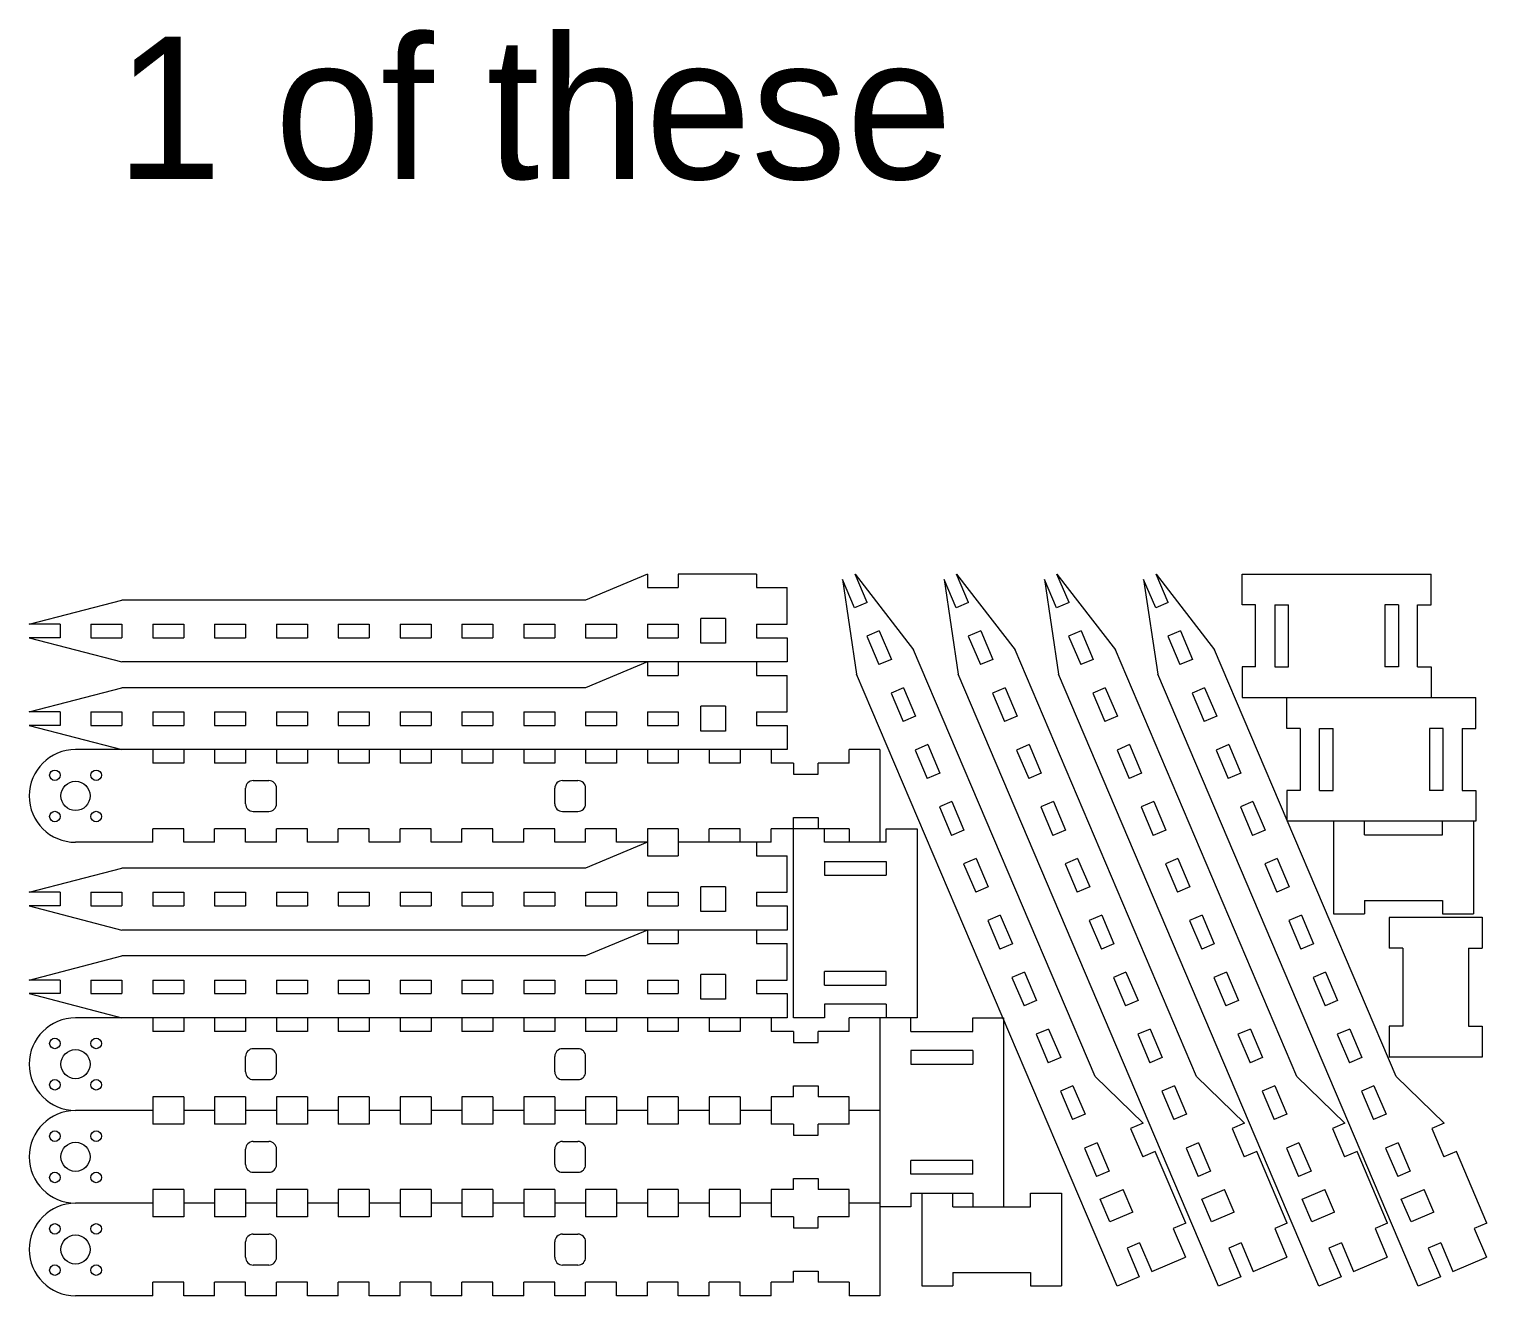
# Model space of a CAD drawing. Header units: inches. Extents: x -28 to 77, y -42 to 34.
# Drawn here: x 22.58 to 34.37, y 6.77 to 17.02 of the extents above; entities that cross this region are included whole.
import ezdxf

# ---------------------------------------------------------------- set-up
doc = ezdxf.new("R2010")
doc.units = ezdxf.units.IN
doc.header["$MEASUREMENT"] = 0

msp = doc.modelspace()

# ---------------------------------------------------------------- linework, layer by layer
at = {"lineweight": 5}
for p, q in [((27.58, 12.609), (27.08, 12.399)), ((27.58, 12.609), (27.58, 12.499)), ((27.58, 12.499), (27.83, 12.499)), ((27.83, 12.609), (27.83, 12.499)), ((28.461, 12.609), (27.83, 12.609)), ((28.461, 12.609), (28.461, 12.499)), ((28.461, 12.499), (28.711, 12.499)), ((28.711, 12.204), (28.711, 12.499)), ((29.256, 12.336), (29.158, 12.566)), ((29.158, 12.566), (29.272, 11.799)), ((29.357, 12.379), (29.26, 12.609)), ((29.26, 12.609), (29.733, 11.995)), ((30.077, 12.336), (29.979, 12.566)), ((29.979, 12.566), (30.093, 11.799)), ((30.178, 12.379), (30.08, 12.609)), ((30.08, 12.609), (30.553, 11.995)), ((30.888, 12.336), (30.791, 12.566)), ((30.791, 12.566), (30.905, 11.799)), ((30.99, 12.379), (30.892, 12.609)), ((30.892, 12.609), (31.365, 11.995)), ((31.691, 12.336), (31.593, 12.566)), ((31.593, 12.566), (31.707, 11.799)), ((31.792, 12.379), (31.694, 12.609)), ((31.694, 12.609), (32.167, 11.995)), ((32.389, 12.359), (32.389, 12.609)), ((32.389, 12.609), (33.919, 12.609)), ((33.919, 12.359), (33.919, 12.609)), ((22.58, 12.204), (23.33, 12.399)), ((27.08, 12.399), (23.33, 12.399)), ((29.357, 12.379), (29.256, 12.336)), ((30.178, 12.379), (30.077, 12.336)), ((30.99, 12.379), (30.888, 12.336)), ((31.792, 12.379), (31.691, 12.336)), ((32.499, 12.359), (32.389, 12.359)), ((32.499, 11.859), (32.499, 12.359)), ((32.654, 12.359), (32.764, 12.359)), ((32.654, 12.359), (32.654, 11.859)), ((32.764, 11.859), (32.764, 12.359)), ((33.654, 12.359), (33.544, 12.359)), ((33.544, 12.359), (33.544, 11.859)), ((33.654, 12.359), (33.654, 11.859)), ((33.809, 11.859), (33.809, 12.359)), ((33.809, 12.359), (33.919, 12.359)), ((22.83, 12.204), (22.58, 12.204)), ((22.83, 12.204), (22.83, 12.094)), ((23.08, 12.204), (23.08, 12.094)), ((23.08, 12.204), (23.33, 12.204)), ((23.33, 12.204), (23.33, 12.094)), ((23.58, 12.204), (23.58, 12.094)), ((23.58, 12.204), (23.83, 12.204)), ((23.83, 12.204), (23.83, 12.094)), ((24.08, 12.204), (24.08, 12.094)), ((24.08, 12.204), (24.33, 12.204)), ((24.33, 12.204), (24.33, 12.094)), ((24.58, 12.204), (24.58, 12.094)), ((24.58, 12.204), (24.83, 12.204)), ((24.83, 12.204), (24.83, 12.094)), ((25.08, 12.204), (25.08, 12.094)), ((25.08, 12.204), (25.33, 12.204)), ((25.33, 12.204), (25.33, 12.094)), ((25.58, 12.204), (25.58, 12.094)), ((25.58, 12.204), (25.83, 12.204)), ((25.83, 12.204), (25.83, 12.094)), ((26.08, 12.204), (26.08, 12.094)), ((26.08, 12.204), (26.33, 12.204)), ((26.33, 12.204), (26.33, 12.094)), ((26.58, 12.204), (26.58, 12.094)), ((26.58, 12.204), (26.83, 12.204)), ((26.83, 12.204), (26.83, 12.094)), ((27.08, 12.204), (27.08, 12.094)), ((27.08, 12.204), (27.33, 12.204)), ((27.33, 12.204), (27.33, 12.094)), ((27.58, 12.204), (27.58, 12.094)), ((27.58, 12.204), (27.83, 12.204)), ((27.83, 12.204), (27.83, 12.094)), ((28.211, 12.249), (28.011, 12.249)), ((28.011, 12.049), (28.011, 12.249)), ((28.211, 12.249), (28.211, 12.049)), ((28.461, 12.204), (28.461, 12.094)), ((28.461, 12.204), (28.711, 12.204)), ((29.455, 12.149), (29.354, 12.106)), ((29.455, 12.149), (29.553, 11.919)), ((30.276, 12.149), (30.175, 12.106)), ((30.276, 12.149), (30.374, 11.919)), ((31.087, 12.149), (30.986, 12.106)), ((31.087, 12.149), (31.185, 11.919)), ((31.89, 12.149), (31.789, 12.106)), ((31.89, 12.149), (31.988, 11.919)), ((22.83, 12.094), (22.58, 12.094)), ((22.58, 12.094), (23.33, 11.899)), ((23.08, 12.094), (23.33, 12.094)), ((23.58, 12.094), (23.83, 12.094)), ((24.08, 12.094), (24.33, 12.094)), ((24.58, 12.094), (24.83, 12.094)), ((25.08, 12.094), (25.33, 12.094)), ((25.58, 12.094), (25.83, 12.094)), ((26.08, 12.094), (26.33, 12.094)), ((26.58, 12.094), (26.83, 12.094)), ((27.08, 12.094), (27.33, 12.094)), ((27.58, 12.094), (27.83, 12.094)), ((28.211, 12.049), (28.011, 12.049)), ((28.461, 12.094), (28.711, 12.094)), ((28.711, 12.094), (28.711, 11.899)), ((29.354, 12.106), (29.452, 11.876)), ((30.175, 12.106), (30.273, 11.876)), ((30.986, 12.106), (31.084, 11.876)), ((31.789, 12.106), (31.887, 11.876)), ((29.553, 11.919), (29.452, 11.876)), ((31.2, 8.544), (29.733, 11.995)), ((30.374, 11.919), (30.273, 11.876)), ((32.021, 8.544), (30.553, 11.995)), ((31.185, 11.919), (31.084, 11.876)), ((32.833, 8.544), (31.365, 11.995)), ((31.988, 11.919), (31.887, 11.876)), ((33.635, 8.544), (32.167, 11.995)), ((28.711, 11.899), (23.33, 11.899)), ((27.58, 11.899), (27.08, 11.689)), ((27.58, 11.899), (27.58, 11.789)), ((27.58, 11.789), (27.83, 11.789)), ((27.83, 11.899), (27.83, 11.789)), ((28.461, 11.899), (28.461, 11.789)), ((28.461, 11.789), (28.711, 11.789)), ((28.711, 11.494), (28.711, 11.789)), ((31.378, 6.848), (29.272, 11.799)), ((32.199, 6.848), (30.093, 11.799)), ((33.011, 6.848), (30.905, 11.799)), ((33.813, 6.848), (31.707, 11.799)), ((32.499, 11.859), (32.389, 11.859)), ((32.389, 11.859), (32.389, 11.609)), ((32.654, 11.859), (32.764, 11.859)), ((33.654, 11.859), (33.544, 11.859)), ((33.809, 11.859), (33.919, 11.859)), ((33.919, 11.859), (33.919, 11.609)), ((27.08, 11.689), (23.33, 11.689)), ((29.651, 11.689), (29.55, 11.646)), ((29.651, 11.689), (29.749, 11.459)), ((30.472, 11.689), (30.371, 11.646)), ((30.472, 11.689), (30.57, 11.459)), ((31.283, 11.689), (31.182, 11.646)), ((31.283, 11.689), (31.381, 11.459)), ((32.086, 11.689), (31.985, 11.646)), ((32.086, 11.689), (32.184, 11.459)), ((29.55, 11.646), (29.648, 11.416)), ((30.371, 11.646), (30.468, 11.416)), ((31.182, 11.646), (31.28, 11.416)), ((31.985, 11.646), (32.082, 11.416)), ((32.389, 11.609), (34.28, 11.609)), ((32.75, 11.359), (32.75, 11.609)), ((34.28, 11.359), (34.28, 11.609)), ((23.83, 11.494), (23.83, 11.384)), ((24.08, 11.494), (24.08, 11.384)), ((24.08, 11.494), (24.33, 11.494)), ((24.33, 11.494), (24.33, 11.384)), ((24.58, 11.494), (24.58, 11.384)), ((24.58, 11.494), (24.83, 11.494)), ((24.83, 11.494), (24.83, 11.384)), ((25.08, 11.494), (25.08, 11.384)), ((25.08, 11.494), (25.33, 11.494)), ((25.33, 11.494), (25.33, 11.384)), ((25.58, 11.494), (25.58, 11.384)), ((25.58, 11.494), (25.83, 11.494)), ((25.83, 11.494), (25.83, 11.384)), ((26.08, 11.494), (26.08, 11.384)), ((26.08, 11.494), (26.33, 11.494)), ((26.33, 11.494), (26.33, 11.384)), ((26.58, 11.494), (26.58, 11.384)), ((26.58, 11.494), (26.83, 11.494)), ((26.83, 11.494), (26.83, 11.384)), ((27.08, 11.494), (27.08, 11.384)), ((27.08, 11.494), (27.33, 11.494)), ((27.33, 11.494), (27.33, 11.384)), ((27.58, 11.494), (27.58, 11.384)), ((27.58, 11.494), (27.83, 11.494)), ((27.83, 11.494), (27.83, 11.384)), ((28.211, 11.539), (28.011, 11.539)), ((28.011, 11.339), (28.011, 11.539)), ((28.211, 11.539), (28.211, 11.339)), ((28.461, 11.494), (28.461, 11.384)), ((28.461, 11.494), (28.711, 11.494)), ((29.749, 11.459), (29.648, 11.416)), ((30.57, 11.459), (30.468, 11.416)), ((31.381, 11.459), (31.28, 11.416)), ((32.184, 11.459), (32.082, 11.416)), ((24.08, 11.384), (24.33, 11.384)), ((24.58, 11.384), (24.83, 11.384)), ((25.08, 11.384), (25.33, 11.384)), ((25.58, 11.384), (25.83, 11.384)), ((26.08, 11.384), (26.33, 11.384)), ((26.58, 11.384), (26.83, 11.384)), ((27.08, 11.384), (27.33, 11.384)), ((27.58, 11.384), (27.83, 11.384)), ((28.211, 11.339), (28.011, 11.339)), ((28.461, 11.384), (28.711, 11.384)), ((28.711, 11.384), (28.711, 11.189)), ((32.86, 11.359), (32.75, 11.359)), ((32.86, 11.359), (32.86, 10.859)), ((33.015, 11.359), (33.125, 11.359)), ((33.015, 10.859), (33.015, 11.359)), ((33.125, 10.859), (33.125, 11.359)), ((34.015, 11.359), (33.905, 11.359)), ((33.905, 11.359), (33.905, 10.859)), ((34.015, 10.859), (34.015, 11.359)), ((34.17, 11.359), (34.17, 10.859)), ((34.17, 11.359), (34.28, 11.359)), ((29.847, 11.229), (29.745, 11.185)), ((29.847, 11.229), (29.945, 10.998)), ((30.668, 11.229), (30.566, 11.185)), ((30.668, 11.229), (30.765, 10.998)), ((31.479, 11.229), (31.378, 11.185)), ((31.479, 11.229), (31.577, 10.998)), ((32.281, 11.229), (32.18, 11.185)), ((32.281, 11.229), (32.379, 10.998)), ((23.83, 11.189), (23.83, 11.079)), ((24.08, 11.189), (24.08, 11.079)), ((24.33, 11.189), (24.33, 11.079)), ((24.58, 11.189), (24.58, 11.079)), ((24.83, 11.189), (24.83, 11.079)), ((25.08, 11.189), (25.08, 11.079)), ((25.33, 11.189), (25.33, 11.079)), ((25.58, 11.189), (25.58, 11.079)), ((25.83, 11.189), (25.83, 11.079)), ((26.08, 11.189), (26.08, 11.079)), ((26.33, 11.189), (26.33, 11.079)), ((26.58, 11.189), (26.58, 11.079)), ((26.83, 11.189), (26.83, 11.079)), ((27.08, 11.189), (27.08, 11.079)), ((27.33, 11.189), (27.33, 11.079)), ((27.58, 11.189), (27.58, 11.079)), ((27.83, 11.189), (27.83, 11.079)), ((28.08, 11.189), (28.08, 11.079)), ((28.33, 11.189), (28.33, 11.079)), ((28.58, 11.189), (28.58, 11.079)), ((29.461, 11.189), (29.211, 11.189)), ((29.211, 11.079), (29.211, 11.189)), ((29.461, 11.189), (29.461, 10.439)), ((29.745, 11.185), (29.843, 10.955)), ((30.566, 11.185), (30.664, 10.955)), ((31.378, 11.185), (31.475, 10.955)), ((32.18, 11.185), (32.278, 10.955)), ((24.33, 11.079), (24.08, 11.079)), ((24.83, 11.079), (24.58, 11.079)), ((25.33, 11.079), (25.08, 11.079)), ((25.83, 11.079), (25.58, 11.079)), ((26.33, 11.079), (26.08, 11.079)), ((26.83, 11.079), (26.58, 11.079)), ((27.33, 11.079), (27.08, 11.079)), ((27.83, 11.079), (27.58, 11.079)), ((28.33, 11.079), (28.08, 11.079)), ((28.761, 11.079), (28.58, 11.079)), ((28.761, 11.079), (28.761, 10.989)), ((28.761, 10.989), (28.961, 10.989)), ((29.211, 11.079), (28.961, 11.079)), ((28.961, 10.989), (28.961, 11.079)), ((29.945, 10.998), (29.843, 10.955)), ((30.765, 10.998), (30.664, 10.955)), ((31.577, 10.998), (31.475, 10.955)), ((32.379, 10.998), (32.278, 10.955)), ((24.33, 10.751), (24.33, 10.876)), ((24.393, 10.939), (24.518, 10.939)), ((24.58, 10.751), (24.58, 10.876)), ((26.83, 10.751), (26.83, 10.876)), ((26.893, 10.939), (27.018, 10.939)), ((27.08, 10.751), (27.08, 10.876)), ((32.86, 10.859), (32.75, 10.859)), ((32.75, 10.859), (32.75, 10.609)), ((33.015, 10.859), (33.125, 10.859)), ((34.015, 10.859), (33.905, 10.859)), ((34.17, 10.859), (34.28, 10.859)), ((34.28, 10.859), (34.28, 10.609)), ((30.042, 10.768), (29.941, 10.725)), ((30.042, 10.768), (30.14, 10.538)), ((30.863, 10.768), (30.762, 10.725)), ((30.863, 10.768), (30.961, 10.538)), ((31.675, 10.768), (31.573, 10.725)), ((31.675, 10.768), (31.772, 10.538)), ((32.477, 10.768), (32.376, 10.725)), ((32.477, 10.768), (32.575, 10.538)), ((24.393, 10.689), (24.518, 10.689)), ((26.893, 10.689), (27.018, 10.689)), ((28.761, 10.639), (28.961, 10.639)), ((28.761, 9.019), (28.761, 10.639)), ((28.961, 10.639), (28.961, 10.549)), ((29.941, 10.725), (30.039, 10.495)), ((30.762, 10.725), (30.86, 10.495)), ((31.573, 10.725), (31.671, 10.495)), ((32.376, 10.725), (32.474, 10.495)), ((23.83, 10.439), (23.83, 10.549)), ((24.33, 10.549), (24.08, 10.549)), ((24.08, 10.439), (24.08, 10.549)), ((24.33, 10.439), (24.33, 10.549)), ((24.83, 10.549), (24.58, 10.549)), ((24.58, 10.439), (24.58, 10.549)), ((24.83, 10.439), (24.83, 10.549)), ((25.33, 10.549), (25.08, 10.549)), ((25.08, 10.439), (25.08, 10.549)), ((25.33, 10.439), (25.33, 10.549)), ((25.83, 10.549), (25.58, 10.549)), ((25.58, 10.439), (25.58, 10.549)), ((25.83, 10.439), (25.83, 10.549)), ((26.33, 10.549), (26.08, 10.549)), ((26.08, 10.439), (26.08, 10.549)), ((26.33, 10.439), (26.33, 10.549)), ((26.83, 10.549), (26.58, 10.549)), ((26.58, 10.439), (26.58, 10.549)), ((26.83, 10.439), (26.83, 10.549)), ((27.33, 10.549), (27.08, 10.549)), ((27.08, 10.439), (27.08, 10.549)), ((27.33, 10.439), (27.33, 10.549)), ((27.83, 10.549), (27.58, 10.549)), ((27.58, 10.549), (27.58, 10.329)), ((27.83, 10.549), (27.83, 10.329)), ((28.33, 10.549), (28.08, 10.549)), ((28.08, 10.439), (28.08, 10.549)), ((28.33, 10.439), (28.33, 10.549)), ((29.211, 10.549), (28.58, 10.549)), ((28.58, 10.439), (28.58, 10.549)), ((29.011, 10.439), (29.011, 10.549)), ((29.211, 10.549), (29.211, 10.439)), ((29.511, 10.439), (29.511, 10.549)), ((29.511, 10.549), (29.761, 10.549)), ((29.761, 10.549), (29.761, 9.019)), ((30.14, 10.538), (30.039, 10.495)), ((30.961, 10.538), (30.86, 10.495)), ((31.772, 10.538), (31.671, 10.495)), ((32.575, 10.538), (32.474, 10.495)), ((34.28, 10.609), (32.75, 10.609)), ((33.129, 10.609), (33.129, 9.859)), ((33.379, 10.499), (33.379, 10.609)), ((33.379, 10.499), (34.01, 10.499)), ((34.01, 10.499), (34.01, 10.609)), ((34.26, 10.609), (34.26, 9.859)), ((24.08, 10.439), (23.83, 10.439)), ((24.58, 10.439), (24.33, 10.439)), ((25.08, 10.439), (24.83, 10.439)), ((25.58, 10.439), (25.33, 10.439)), ((26.08, 10.439), (25.83, 10.439)), ((26.58, 10.439), (26.33, 10.439)), ((27.08, 10.439), (26.83, 10.439)), ((27.58, 10.439), (27.08, 10.229)), ((27.58, 10.439), (27.33, 10.439)), ((28.58, 10.439), (27.83, 10.439)), ((28.461, 10.439), (28.461, 10.329)), ((29.511, 10.439), (29.011, 10.439)), ((27.58, 10.329), (27.83, 10.329)), ((28.461, 10.329), (28.711, 10.329)), ((28.711, 10.034), (28.711, 10.329)), ((29.011, 10.284), (29.011, 10.174)), ((29.011, 10.284), (29.511, 10.284)), ((29.511, 10.284), (29.511, 10.174)), ((30.238, 10.308), (30.137, 10.265)), ((30.137, 10.265), (30.235, 10.035)), ((30.238, 10.308), (30.336, 10.078)), ((31.059, 10.308), (30.958, 10.265)), ((30.958, 10.265), (31.056, 10.035)), ((31.059, 10.308), (31.157, 10.078)), ((31.87, 10.308), (31.769, 10.265)), ((31.769, 10.265), (31.867, 10.035)), ((31.87, 10.308), (31.968, 10.078)), ((32.673, 10.308), (32.572, 10.265)), ((32.572, 10.265), (32.67, 10.035)), ((32.673, 10.308), (32.771, 10.078)), ((27.08, 10.229), (25.83, 10.229)), ((29.011, 10.174), (29.511, 10.174)), ((23.83, 10.034), (23.83, 9.924)), ((24.08, 10.034), (24.08, 9.924)), ((24.08, 10.034), (24.33, 10.034)), ((24.33, 10.034), (24.33, 9.924)), ((24.58, 10.034), (24.58, 9.924)), ((24.58, 10.034), (24.83, 10.034)), ((24.83, 10.034), (24.83, 9.924)), ((25.08, 10.034), (25.08, 9.924)), ((25.08, 10.034), (25.33, 10.034)), ((25.33, 10.034), (25.33, 9.924)), ((25.58, 10.034), (25.58, 9.924)), ((25.58, 10.034), (25.83, 10.034)), ((25.83, 10.034), (25.83, 9.924)), ((26.08, 10.034), (26.08, 9.924)), ((26.08, 10.034), (26.33, 10.034)), ((26.33, 10.034), (26.33, 9.924)), ((26.58, 10.034), (26.58, 9.924)), ((26.58, 10.034), (26.83, 10.034)), ((26.83, 10.034), (26.83, 9.924)), ((27.08, 10.034), (27.08, 9.924)), ((27.08, 10.034), (27.33, 10.034)), ((27.33, 10.034), (27.33, 9.924)), ((27.58, 10.034), (27.58, 9.924)), ((27.58, 10.034), (27.83, 10.034)), ((27.83, 10.034), (27.83, 9.924)), ((28.211, 10.079), (28.011, 10.079)), ((28.011, 9.879), (28.011, 10.079)), ((28.211, 10.079), (28.211, 9.879)), ((28.461, 10.034), (28.461, 9.924)), ((28.461, 10.034), (28.711, 10.034)), ((30.336, 10.078), (30.235, 10.035)), ((31.157, 10.078), (31.056, 10.035)), ((31.968, 10.078), (31.867, 10.035)), ((32.771, 10.078), (32.67, 10.035)), ((24.08, 9.924), (24.33, 9.924)), ((24.58, 9.924), (24.83, 9.924)), ((25.08, 9.924), (25.33, 9.924)), ((25.58, 9.924), (25.83, 9.924)), ((26.08, 9.924), (26.33, 9.924)), ((26.58, 9.924), (26.83, 9.924)), ((27.08, 9.924), (27.33, 9.924)), ((27.58, 9.924), (27.83, 9.924)), ((28.461, 9.924), (28.711, 9.924)), ((28.711, 9.924), (28.711, 9.729)), ((33.379, 9.969), (33.379, 9.859)), ((33.379, 9.969), (34.01, 9.969)), ((34.01, 9.969), (34.01, 9.859)), ((28.211, 9.879), (28.011, 9.879)), ((30.434, 9.848), (30.333, 9.805)), ((30.333, 9.805), (30.43, 9.575)), ((30.434, 9.848), (30.532, 9.618)), ((31.255, 9.848), (31.153, 9.805)), ((31.153, 9.805), (31.251, 9.575)), ((31.255, 9.848), (31.353, 9.618)), ((32.066, 9.848), (31.965, 9.805)), ((31.965, 9.805), (32.063, 9.575)), ((32.066, 9.848), (32.164, 9.618)), ((32.869, 9.848), (32.767, 9.805)), ((32.767, 9.805), (32.865, 9.575)), ((32.869, 9.848), (32.966, 9.618)), ((33.129, 9.859), (33.379, 9.859)), ((34.33, 9.831), (33.58, 9.831)), ((33.58, 9.831), (33.58, 9.581)), ((34.01, 9.859), (34.26, 9.859)), ((34.33, 9.833), (34.33, 9.581)), ((27.58, 9.729), (27.08, 9.519)), ((27.58, 9.729), (27.58, 9.619)), ((27.83, 9.729), (27.83, 9.619)), ((28.461, 9.729), (28.461, 9.619)), ((27.58, 9.619), (27.83, 9.619)), ((28.461, 9.619), (28.711, 9.619)), ((28.711, 9.324), (28.711, 9.619)), ((30.532, 9.618), (30.43, 9.575)), ((31.353, 9.618), (31.251, 9.575)), ((32.164, 9.618), (32.063, 9.575)), ((32.966, 9.618), (32.865, 9.575)), ((33.69, 9.581), (33.58, 9.581)), ((33.69, 9.581), (33.69, 8.951)), ((34.22, 9.581), (34.33, 9.581)), ((34.22, 9.581), (34.22, 8.951)), ((27.08, 9.519), (25.83, 9.519)), ((23.83, 9.324), (23.83, 9.214)), ((24.08, 9.324), (24.08, 9.214)), ((24.08, 9.324), (24.33, 9.324)), ((24.33, 9.324), (24.33, 9.214)), ((24.58, 9.324), (24.58, 9.214)), ((24.58, 9.324), (24.83, 9.324)), ((24.83, 9.324), (24.83, 9.214)), ((25.08, 9.324), (25.08, 9.214)), ((25.08, 9.324), (25.33, 9.324)), ((25.33, 9.324), (25.33, 9.214)), ((25.58, 9.324), (25.58, 9.214)), ((25.58, 9.324), (25.83, 9.324)), ((25.83, 9.324), (25.83, 9.214)), ((26.08, 9.324), (26.08, 9.214)), ((26.08, 9.324), (26.33, 9.324)), ((26.33, 9.324), (26.33, 9.214)), ((26.58, 9.324), (26.58, 9.214)), ((26.58, 9.324), (26.83, 9.324)), ((26.83, 9.324), (26.83, 9.214)), ((27.08, 9.324), (27.08, 9.214)), ((27.08, 9.324), (27.33, 9.324)), ((27.33, 9.324), (27.33, 9.214)), ((27.58, 9.324), (27.58, 9.214)), ((27.58, 9.324), (27.83, 9.324)), ((27.83, 9.324), (27.83, 9.214)), ((28.211, 9.369), (28.011, 9.369)), ((28.011, 9.169), (28.011, 9.369)), ((28.211, 9.369), (28.211, 9.169)), ((28.461, 9.324), (28.461, 9.214)), ((28.461, 9.324), (28.711, 9.324)), ((29.011, 9.284), (29.011, 9.394)), ((29.511, 9.394), (29.011, 9.394)), ((29.511, 9.284), (29.511, 9.394)), ((30.629, 9.388), (30.528, 9.345)), ((30.528, 9.345), (30.626, 9.115)), ((30.629, 9.388), (30.727, 9.158)), ((31.45, 9.388), (31.349, 9.345)), ((31.349, 9.345), (31.447, 9.115)), ((31.45, 9.388), (31.548, 9.158)), ((32.262, 9.388), (32.16, 9.345)), ((32.16, 9.345), (32.258, 9.115)), ((32.262, 9.388), (32.36, 9.158)), ((33.064, 9.388), (32.963, 9.345)), ((32.963, 9.345), (33.061, 9.115)), ((33.064, 9.388), (33.162, 9.158)), ((24.08, 9.214), (24.33, 9.214)), ((24.58, 9.214), (24.83, 9.214)), ((25.08, 9.214), (25.33, 9.214)), ((25.58, 9.214), (25.83, 9.214)), ((26.08, 9.214), (26.33, 9.214)), ((26.58, 9.214), (26.83, 9.214)), ((27.08, 9.214), (27.33, 9.214)), ((27.58, 9.214), (27.83, 9.214)), ((28.461, 9.214), (28.711, 9.214)), ((28.711, 9.214), (28.711, 9.019)), ((29.011, 9.284), (29.511, 9.284)), ((28.211, 9.169), (28.011, 9.169)), ((29.511, 9.129), (29.011, 9.129)), ((29.011, 9.129), (29.011, 9.019)), ((29.511, 9.129), (29.511, 9.019)), ((30.727, 9.158), (30.626, 9.115)), ((31.548, 9.158), (31.447, 9.115)), ((32.36, 9.158), (32.258, 9.115)), ((33.162, 9.158), (33.061, 9.115)), ((23.83, 9.019), (23.83, 8.909)), ((24.08, 9.019), (24.08, 8.909)), ((24.33, 9.019), (24.33, 8.909)), ((24.58, 9.019), (24.58, 8.909)), ((24.83, 9.019), (24.83, 8.909)), ((25.08, 9.019), (25.08, 8.909)), ((25.33, 9.019), (25.33, 8.909)), ((25.58, 9.019), (25.58, 8.909)), ((25.83, 9.019), (25.83, 8.909)), ((26.08, 9.019), (26.08, 8.909)), ((26.33, 9.019), (26.33, 8.909)), ((26.58, 9.019), (26.58, 8.909)), ((26.83, 9.019), (26.83, 8.909)), ((27.08, 9.019), (27.08, 8.909)), ((27.33, 9.019), (27.33, 8.909)), ((27.58, 9.019), (27.58, 8.909)), ((27.83, 9.019), (27.83, 8.909)), ((28.08, 9.019), (28.08, 8.909)), ((28.33, 9.019), (28.33, 8.909)), ((28.58, 9.019), (28.58, 8.909)), ((29.011, 9.019), (28.761, 9.019)), ((29.761, 9.019), (29.211, 9.019)), ((29.211, 8.909), (29.211, 9.019)), ((29.461, 9.019), (29.461, 6.769)), ((29.711, 8.909), (29.711, 9.019)), ((30.211, 8.909), (30.211, 9.019)), ((30.211, 9.019), (30.461, 9.019)), ((30.461, 9.019), (30.461, 7.489)), ((24.33, 8.909), (24.08, 8.909)), ((24.83, 8.909), (24.58, 8.909)), ((25.33, 8.909), (25.08, 8.909)), ((25.83, 8.909), (25.58, 8.909)), ((26.33, 8.909), (26.08, 8.909)), ((26.83, 8.909), (26.58, 8.909)), ((27.33, 8.909), (27.08, 8.909)), ((27.83, 8.909), (27.58, 8.909)), ((28.33, 8.909), (28.08, 8.909)), ((28.761, 8.909), (28.58, 8.909)), ((28.761, 8.909), (28.761, 8.819)), ((29.211, 8.909), (28.961, 8.909)), ((28.961, 8.819), (28.961, 8.909)), ((29.711, 8.909), (30.211, 8.909)), ((30.825, 8.928), (30.724, 8.885)), ((30.724, 8.885), (30.822, 8.655)), ((30.825, 8.928), (30.923, 8.698)), ((31.646, 8.928), (31.545, 8.885)), ((31.545, 8.885), (31.643, 8.655)), ((31.646, 8.928), (31.744, 8.698)), ((32.457, 8.928), (32.356, 8.885)), ((32.356, 8.885), (32.454, 8.655)), ((32.457, 8.928), (32.555, 8.698)), ((33.26, 8.928), (33.159, 8.885)), ((33.159, 8.885), (33.257, 8.655)), ((33.26, 8.928), (33.358, 8.698)), ((33.69, 8.951), (33.58, 8.951)), ((33.58, 8.951), (33.58, 8.701)), ((34.22, 8.951), (34.33, 8.951)), ((34.33, 8.951), (34.33, 8.701)), ((24.393, 8.769), (24.518, 8.769)), ((26.893, 8.769), (27.018, 8.769)), ((28.761, 8.819), (28.961, 8.819)), ((29.711, 8.754), (29.711, 8.644)), ((30.211, 8.754), (29.711, 8.754)), ((30.211, 8.754), (30.211, 8.644)), ((24.33, 8.581), (24.33, 8.706)), ((24.58, 8.581), (24.58, 8.706)), ((26.83, 8.581), (26.83, 8.706)), ((27.08, 8.581), (27.08, 8.706)), ((29.711, 8.644), (30.211, 8.644)), ((30.923, 8.698), (30.822, 8.655)), ((31.744, 8.698), (31.643, 8.655)), ((32.555, 8.698), (32.454, 8.655)), ((33.358, 8.698), (33.257, 8.655)), ((34.33, 8.701), (33.58, 8.701)), ((24.393, 8.519), (24.518, 8.519)), ((26.893, 8.519), (27.018, 8.519)), ((31.589, 8.166), (31.2, 8.544)), ((32.41, 8.166), (32.021, 8.544)), ((33.221, 8.166), (32.833, 8.544)), ((34.024, 8.166), (33.635, 8.544)), ((23.83, 8.379), (23.83, 8.159)), ((24.33, 8.379), (24.08, 8.379)), ((24.08, 8.379), (24.08, 8.159)), ((24.33, 8.379), (24.33, 8.159)), ((24.83, 8.379), (24.58, 8.379)), ((24.58, 8.379), (24.58, 8.159)), ((24.83, 8.379), (24.83, 8.159)), ((25.33, 8.379), (25.08, 8.379)), ((25.08, 8.379), (25.08, 8.159)), ((25.33, 8.379), (25.33, 8.159)), ((25.83, 8.379), (25.58, 8.379)), ((25.58, 8.379), (25.58, 8.159)), ((25.83, 8.379), (25.83, 8.159)), ((26.33, 8.379), (26.08, 8.379)), ((26.08, 8.379), (26.08, 8.159)), ((26.33, 8.379), (26.33, 8.159)), ((26.83, 8.379), (26.58, 8.379)), ((26.58, 8.379), (26.58, 8.159)), ((26.83, 8.379), (26.83, 8.159)), ((27.33, 8.379), (27.08, 8.379)), ((27.08, 8.379), (27.08, 8.159)), ((27.33, 8.379), (27.33, 8.159)), ((27.83, 8.379), (27.58, 8.379)), ((27.58, 8.379), (27.58, 8.159)), ((27.83, 8.379), (27.83, 8.159)), ((28.33, 8.379), (28.08, 8.379)), ((28.08, 8.379), (28.08, 8.159)), ((28.33, 8.379), (28.33, 8.159)), ((28.761, 8.379), (28.58, 8.379)), ((28.58, 8.379), (28.58, 8.159)), ((28.761, 8.379), (28.761, 8.469)), ((28.761, 8.469), (28.961, 8.469)), ((28.961, 8.469), (28.961, 8.379)), ((29.211, 8.379), (28.961, 8.379)), ((29.211, 8.159), (29.211, 8.379)), ((31.021, 8.468), (30.92, 8.425)), ((30.92, 8.425), (31.018, 8.195)), ((31.021, 8.468), (31.119, 8.238)), ((31.842, 8.468), (31.741, 8.425)), ((31.741, 8.425), (31.838, 8.195)), ((31.842, 8.468), (31.94, 8.238)), ((32.653, 8.468), (32.552, 8.425)), ((32.552, 8.425), (32.65, 8.195)), ((32.653, 8.468), (32.751, 8.238)), ((33.456, 8.468), (33.354, 8.425)), ((33.354, 8.425), (33.452, 8.195)), ((33.456, 8.468), (33.554, 8.238)), ((24.08, 8.269), (23.83, 8.269)), ((24.58, 8.269), (24.33, 8.269)), ((25.08, 8.269), (24.83, 8.269)), ((25.58, 8.269), (25.33, 8.269)), ((26.08, 8.269), (25.83, 8.269)), ((26.58, 8.269), (26.33, 8.269)), ((27.08, 8.269), (26.83, 8.269)), ((27.58, 8.269), (27.33, 8.269)), ((28.08, 8.269), (27.83, 8.269)), ((28.58, 8.269), (28.33, 8.269)), ((29.461, 8.269), (29.211, 8.269)), ((24.33, 8.159), (24.08, 8.159)), ((24.83, 8.159), (24.58, 8.159)), ((25.33, 8.159), (25.08, 8.159)), ((25.83, 8.159), (25.58, 8.159)), ((26.33, 8.159), (26.08, 8.159)), ((26.83, 8.159), (26.58, 8.159)), ((27.33, 8.159), (27.08, 8.159)), ((27.83, 8.159), (27.58, 8.159)), ((28.33, 8.159), (28.08, 8.159)), ((28.761, 8.159), (28.58, 8.159)), ((28.761, 8.159), (28.761, 8.069)), ((29.211, 8.159), (28.961, 8.159)), ((28.961, 8.069), (28.961, 8.159)), ((31.119, 8.238), (31.018, 8.195)), ((31.589, 8.166), (31.488, 8.123)), ((31.94, 8.238), (31.838, 8.195)), ((32.41, 8.166), (32.309, 8.123)), ((32.751, 8.238), (32.65, 8.195)), ((33.221, 8.166), (33.12, 8.123)), ((33.554, 8.238), (33.452, 8.195)), ((34.024, 8.166), (33.923, 8.123)), ((24.393, 8.019), (24.518, 8.019)), ((26.893, 8.019), (27.018, 8.019)), ((28.761, 8.069), (28.961, 8.069)), ((31.488, 8.123), (31.586, 7.893)), ((32.309, 8.123), (32.407, 7.893)), ((33.12, 8.123), (33.218, 7.893)), ((33.923, 8.123), (34.021, 7.893)), ((24.33, 7.831), (24.33, 7.956)), ((24.58, 7.831), (24.58, 7.956)), ((26.83, 7.831), (26.83, 7.956)), ((27.08, 7.831), (27.08, 7.956)), ((31.217, 8.008), (31.115, 7.965)), ((31.115, 7.965), (31.213, 7.735)), ((31.217, 8.008), (31.314, 7.778)), ((31.687, 7.936), (31.586, 7.893)), ((31.934, 7.356), (31.687, 7.936)), ((32.037, 8.008), (31.936, 7.965)), ((31.936, 7.965), (32.034, 7.735)), ((32.037, 8.008), (32.135, 7.778)), ((32.508, 7.936), (32.407, 7.893)), ((32.755, 7.356), (32.508, 7.936)), ((32.849, 8.008), (32.748, 7.965)), ((32.748, 7.965), (32.845, 7.735)), ((32.849, 8.008), (32.947, 7.778)), ((33.319, 7.936), (33.218, 7.893)), ((33.566, 7.356), (33.319, 7.936)), ((33.651, 8.008), (33.55, 7.965)), ((33.55, 7.965), (33.648, 7.735)), ((33.651, 8.008), (33.749, 7.778)), ((34.122, 7.936), (34.021, 7.893)), ((34.369, 7.356), (34.122, 7.936)), ((29.711, 7.754), (29.711, 7.864)), ((30.211, 7.864), (29.711, 7.864)), ((30.211, 7.754), (30.211, 7.864)), ((24.393, 7.769), (24.518, 7.769)), ((26.893, 7.769), (27.018, 7.769)), ((28.761, 7.629), (28.761, 7.719)), ((28.761, 7.719), (28.961, 7.719)), ((28.961, 7.719), (28.961, 7.629)), ((30.211, 7.754), (29.711, 7.754)), ((31.314, 7.778), (31.213, 7.735)), ((32.135, 7.778), (32.034, 7.735)), ((32.947, 7.778), (32.845, 7.735)), ((33.749, 7.778), (33.648, 7.735)), ((23.83, 7.629), (23.83, 7.409)), ((24.33, 7.629), (24.08, 7.629)), ((24.08, 7.629), (24.08, 7.409)), ((24.33, 7.629), (24.33, 7.409)), ((24.83, 7.629), (24.58, 7.629)), ((24.58, 7.629), (24.58, 7.409)), ((24.83, 7.629), (24.83, 7.409)), ((25.33, 7.629), (25.08, 7.629)), ((25.08, 7.629), (25.08, 7.409)), ((25.33, 7.629), (25.33, 7.409)), ((25.83, 7.629), (25.58, 7.629)), ((25.58, 7.629), (25.58, 7.409)), ((25.83, 7.629), (25.83, 7.409)), ((26.33, 7.629), (26.08, 7.629)), ((26.08, 7.629), (26.08, 7.409)), ((26.33, 7.629), (26.33, 7.409)), ((26.83, 7.629), (26.58, 7.629)), ((26.58, 7.629), (26.58, 7.409)), ((26.83, 7.629), (26.83, 7.409)), ((27.33, 7.629), (27.08, 7.629)), ((27.08, 7.629), (27.08, 7.409)), ((27.33, 7.629), (27.33, 7.409)), ((27.83, 7.629), (27.58, 7.629)), ((27.58, 7.629), (27.58, 7.409)), ((27.83, 7.629), (27.83, 7.409)), ((28.33, 7.629), (28.08, 7.629)), ((28.08, 7.629), (28.08, 7.409)), ((28.33, 7.629), (28.33, 7.409)), ((28.761, 7.629), (28.58, 7.629)), ((28.58, 7.629), (28.58, 7.409)), ((29.211, 7.629), (28.961, 7.629)), ((29.211, 7.409), (29.211, 7.629)), ((29.711, 7.599), (30.211, 7.599)), ((29.711, 7.599), (29.711, 7.489)), ((29.799, 7.599), (29.799, 6.849)), ((30.049, 7.489), (30.049, 7.599)), ((30.211, 7.599), (30.211, 7.489)), ((30.679, 7.489), (30.679, 7.599)), ((30.679, 7.599), (30.929, 7.599)), ((30.929, 7.599), (30.929, 6.849)), ((31.242, 7.551), (31.427, 7.629)), ((31.321, 7.367), (31.242, 7.551)), ((31.505, 7.445), (31.427, 7.629)), ((32.063, 7.551), (32.247, 7.629)), ((32.142, 7.367), (32.063, 7.551)), ((32.326, 7.445), (32.247, 7.629)), ((32.875, 7.551), (33.059, 7.629)), ((32.953, 7.367), (32.875, 7.551)), ((33.137, 7.445), (33.059, 7.629)), ((33.677, 7.551), (33.861, 7.629)), ((33.756, 7.367), (33.677, 7.551)), ((33.94, 7.445), (33.861, 7.629)), ((24.08, 7.519), (23.83, 7.519)), ((24.58, 7.519), (24.33, 7.519)), ((25.08, 7.519), (24.83, 7.519)), ((25.58, 7.519), (25.33, 7.519)), ((26.08, 7.519), (25.83, 7.519)), ((26.58, 7.519), (26.33, 7.519)), ((27.08, 7.519), (26.83, 7.519)), ((27.58, 7.519), (27.33, 7.519)), ((28.08, 7.519), (27.83, 7.519)), ((28.58, 7.519), (28.33, 7.519)), ((29.461, 7.519), (29.211, 7.519)), ((29.711, 7.489), (29.461, 7.489)), ((30.049, 7.489), (30.679, 7.489)), ((31.505, 7.445), (31.321, 7.367)), ((32.326, 7.445), (32.142, 7.367)), ((33.137, 7.445), (32.953, 7.367)), ((33.94, 7.445), (33.756, 7.367)), ((24.33, 7.409), (24.08, 7.409)), ((24.83, 7.409), (24.58, 7.409)), ((25.33, 7.409), (25.08, 7.409)), ((25.83, 7.409), (25.58, 7.409)), ((26.33, 7.409), (26.08, 7.409)), ((26.83, 7.409), (26.58, 7.409)), ((27.33, 7.409), (27.08, 7.409)), ((27.83, 7.409), (27.58, 7.409)), ((28.33, 7.409), (28.08, 7.409)), ((28.761, 7.409), (28.58, 7.409)), ((28.761, 7.409), (28.761, 7.319)), ((28.761, 7.319), (28.961, 7.319)), ((29.211, 7.409), (28.961, 7.409)), ((28.961, 7.319), (28.961, 7.409)), ((31.934, 7.356), (31.833, 7.313)), ((31.833, 7.313), (31.931, 7.083)), ((32.755, 7.356), (32.654, 7.313)), ((32.654, 7.313), (32.751, 7.083)), ((33.566, 7.356), (33.465, 7.313)), ((33.465, 7.313), (33.563, 7.083)), ((34.369, 7.356), (34.267, 7.313)), ((34.267, 7.313), (34.365, 7.083)), ((24.33, 7.081), (24.33, 7.206)), ((24.393, 7.269), (24.518, 7.269)), ((24.58, 7.081), (24.58, 7.206)), ((26.83, 7.081), (26.83, 7.206)), ((26.893, 7.269), (27.018, 7.269)), ((27.08, 7.081), (27.08, 7.206)), ((31.561, 7.197), (31.46, 7.154)), ((31.561, 7.197), (31.659, 6.967)), ((32.382, 7.197), (32.281, 7.154)), ((32.382, 7.197), (32.48, 6.967)), ((33.193, 7.197), (33.092, 7.154)), ((33.193, 7.197), (33.291, 6.967)), ((33.996, 7.197), (33.895, 7.154)), ((33.996, 7.197), (34.094, 6.967)), ((31.46, 7.154), (31.558, 6.924)), ((31.659, 6.967), (31.931, 7.083)), ((32.281, 7.154), (32.379, 6.924)), ((32.48, 6.967), (32.751, 7.083)), ((33.092, 7.154), (33.19, 6.924)), ((33.291, 6.967), (33.563, 7.083)), ((33.895, 7.154), (33.993, 6.924)), ((34.094, 6.967), (34.365, 7.083)), ((24.393, 7.019), (24.518, 7.019)), ((26.893, 7.019), (27.018, 7.019)), ((28.761, 6.879), (28.761, 6.969)), ((28.761, 6.969), (28.961, 6.969)), ((28.961, 6.969), (28.961, 6.879)), ((30.049, 6.959), (30.049, 6.849)), ((30.049, 6.959), (30.679, 6.959)), ((30.679, 6.959), (30.679, 6.849)), ((23.83, 6.769), (23.83, 6.879)), ((24.33, 6.879), (24.08, 6.879)), ((24.08, 6.769), (24.08, 6.879)), ((24.33, 6.769), (24.33, 6.879)), ((24.83, 6.879), (24.58, 6.879)), ((24.58, 6.769), (24.58, 6.879)), ((24.83, 6.769), (24.83, 6.879)), ((25.33, 6.879), (25.08, 6.879)), ((25.08, 6.769), (25.08, 6.879)), ((25.33, 6.769), (25.33, 6.879)), ((25.83, 6.879), (25.58, 6.879)), ((25.58, 6.769), (25.58, 6.879)), ((25.83, 6.769), (25.83, 6.879)), ((26.33, 6.879), (26.08, 6.879)), ((26.08, 6.769), (26.08, 6.879)), ((26.33, 6.769), (26.33, 6.879)), ((26.83, 6.879), (26.58, 6.879)), ((26.58, 6.769), (26.58, 6.879)), ((26.83, 6.769), (26.83, 6.879)), ((27.33, 6.879), (27.08, 6.879)), ((27.08, 6.769), (27.08, 6.879)), ((27.33, 6.769), (27.33, 6.879)), ((27.83, 6.879), (27.58, 6.879)), ((27.58, 6.769), (27.58, 6.879)), ((27.83, 6.769), (27.83, 6.879)), ((28.33, 6.879), (28.08, 6.879)), ((28.08, 6.769), (28.08, 6.879)), ((28.33, 6.769), (28.33, 6.879)), ((28.761, 6.879), (28.58, 6.879)), ((28.58, 6.769), (28.58, 6.879)), ((29.211, 6.879), (28.961, 6.879)), ((29.211, 6.879), (29.211, 6.769)), ((29.799, 6.849), (30.049, 6.849)), ((30.679, 6.849), (30.929, 6.849)), ((31.558, 6.924), (31.378, 6.848)), ((32.379, 6.924), (32.199, 6.848)), ((33.19, 6.924), (33.011, 6.848)), ((33.993, 6.924), (33.813, 6.848)), ((24.08, 6.769), (23.83, 6.769)), ((24.58, 6.769), (24.33, 6.769)), ((25.08, 6.769), (24.83, 6.769)), ((25.58, 6.769), (25.33, 6.769)), ((26.08, 6.769), (25.83, 6.769)), ((26.58, 6.769), (26.33, 6.769)), ((27.08, 6.769), (26.83, 6.769)), ((27.58, 6.769), (27.33, 6.769)), ((28.08, 6.769), (27.83, 6.769)), ((28.58, 6.769), (28.33, 6.769)), ((29.461, 6.769), (29.211, 6.769))]:
    msp.add_line(p, q, dxfattribs=at)
at = {"color": 7, "lineweight": 5, "true_color": 0xffffff}
for p, q in [((22.58, 11.494), (23.33, 11.689)), ((22.83, 11.494), (22.58, 11.494)), ((22.83, 11.494), (22.83, 11.384)), ((23.08, 11.494), (23.08, 11.384)), ((23.08, 11.494), (23.33, 11.494)), ((23.33, 11.494), (23.33, 11.384)), ((23.58, 11.494), (23.58, 11.384)), ((23.58, 11.494), (23.83, 11.494)), ((22.83, 11.384), (22.58, 11.384)), ((22.58, 11.384), (23.33, 11.189)), ((23.08, 11.384), (23.33, 11.384)), ((23.58, 11.384), (23.83, 11.384)), ((28.711, 11.189), (22.955, 11.189)), ((23.58, 11.189), (23.58, 11.079)), ((23.83, 11.079), (23.58, 11.079)), ((22.58, 10.814), (22.58, 10.814)), ((23.58, 10.439), (23.58, 10.549)), ((23.83, 10.549), (23.58, 10.549)), ((23.58, 10.439), (22.955, 10.439)), ((22.58, 10.034), (23.33, 10.229)), ((25.83, 10.229), (23.33, 10.229)), ((22.83, 10.034), (22.58, 10.034)), ((22.83, 10.034), (22.83, 9.924)), ((23.08, 10.034), (23.08, 9.924)), ((23.08, 10.034), (23.33, 10.034)), ((23.33, 10.034), (23.33, 9.924)), ((23.58, 10.034), (23.58, 9.924)), ((23.58, 10.034), (23.83, 10.034)), ((22.83, 9.924), (22.58, 9.924)), ((22.58, 9.924), (23.33, 9.729)), ((23.08, 9.924), (23.33, 9.924)), ((23.58, 9.924), (23.83, 9.924)), ((28.711, 9.729), (23.33, 9.729)), ((22.58, 9.324), (23.33, 9.519)), ((25.83, 9.519), (23.33, 9.519)), ((22.83, 9.324), (22.58, 9.324)), ((22.83, 9.324), (22.83, 9.214)), ((23.08, 9.324), (23.08, 9.214)), ((23.08, 9.324), (23.33, 9.324)), ((23.33, 9.324), (23.33, 9.214)), ((23.58, 9.324), (23.58, 9.214)), ((23.58, 9.324), (23.83, 9.324)), ((22.83, 9.214), (22.58, 9.214)), ((22.58, 9.214), (23.33, 9.019)), ((23.08, 9.214), (23.33, 9.214)), ((23.58, 9.214), (23.83, 9.214)), ((28.711, 9.019), (22.955, 9.019)), ((23.58, 9.019), (23.58, 8.909)), ((23.83, 8.909), (23.58, 8.909)), ((22.58, 8.644), (22.58, 8.644)), ((23.83, 8.379), (23.58, 8.379)), ((23.58, 8.379), (23.58, 8.159)), ((23.58, 8.269), (22.955, 8.269)), ((23.83, 8.159), (23.58, 8.159)), ((23.83, 7.629), (23.58, 7.629)), ((23.58, 7.629), (23.58, 7.409)), ((23.58, 7.519), (22.955, 7.519)), ((23.83, 7.409), (23.58, 7.409)), ((23.58, 6.769), (23.58, 6.879)), ((23.83, 6.879), (23.58, 6.879)), ((23.58, 6.769), (22.955, 6.769))]:
    msp.add_line(p, q, dxfattribs=at)
for centre in [(22.788, 10.981), (23.122, 10.981), (22.788, 10.647), (23.122, 10.647), (22.788, 8.811), (23.122, 8.811), (22.788, 8.477), (23.122, 8.477), (22.788, 8.061), (23.122, 8.061), (22.788, 7.727), (23.122, 7.727), (22.788, 7.311), (23.122, 7.311), (22.788, 6.977), (23.122, 6.977)]:
    msp.add_circle(centre, 0.0425, dxfattribs=at)
at = {"color": 7, "linetype": 'Continuous', "lineweight": 5, "true_color": 0xffffff}
for centre in [(22.955, 10.814), (22.955, 8.644), (22.955, 7.894), (22.955, 7.144)]:
    msp.add_circle(centre, 0.118, dxfattribs=at)
at = {"color": 7, "lineweight": 5, "true_color": 0xffffff}
for centre in [(22.955, 10.814), (22.955, 8.644), (22.955, 7.894), (22.955, 7.144)]:
    msp.add_arc(centre, 0.375, 90, 270, dxfattribs=at)
at = {"lineweight": 5}
for centre, start, end in [((24.393, 10.876), 90, 180), ((24.518, 10.876), 0, 90), ((26.893, 10.876), 90, 180), ((27.018, 10.876), 0, 90), ((24.393, 10.751), 180, 270), ((24.518, 10.751), 270, 0), ((26.893, 10.751), 180, 270), ((27.018, 10.751), 270, 0), ((24.393, 8.706), 90, 180), ((24.518, 8.706), 0, 90), ((26.893, 8.706), 90, 180), ((27.018, 8.706), 0, 90), ((24.393, 8.581), 180, 270), ((24.518, 8.581), 270, 0), ((26.893, 8.581), 180, 270), ((27.018, 8.581), 270, 0), ((24.393, 7.956), 90, 180), ((24.518, 7.956), 0, 90), ((26.893, 7.956), 90, 180), ((27.018, 7.956), 0, 90), ((24.393, 7.831), 180, 270), ((24.518, 7.831), 270, 0), ((26.893, 7.831), 180, 270), ((27.018, 7.831), 270, 0), ((24.393, 7.206), 90, 180), ((24.518, 7.206), 0, 90), ((26.893, 7.206), 90, 180), ((27.018, 7.206), 0, 90), ((24.393, 7.081), 180, 270), ((24.518, 7.081), 270, 0), ((26.893, 7.081), 180, 270), ((27.018, 7.081), 270, 0)]:
    msp.add_arc(centre, 0.0625, start, end, dxfattribs=at)

# ---------------------------------------------------------------- texts
at = {"insert": (23.282, 16.957), "char_height": 1.1517, "attachment_point": 1}
msp.add_mtext_dynamic_manual_height_columns('1 of these', width=20.82749, gutter_width=1, heights=[0], dxfattribs=at)

doc.saveas('drawing.dxf')
